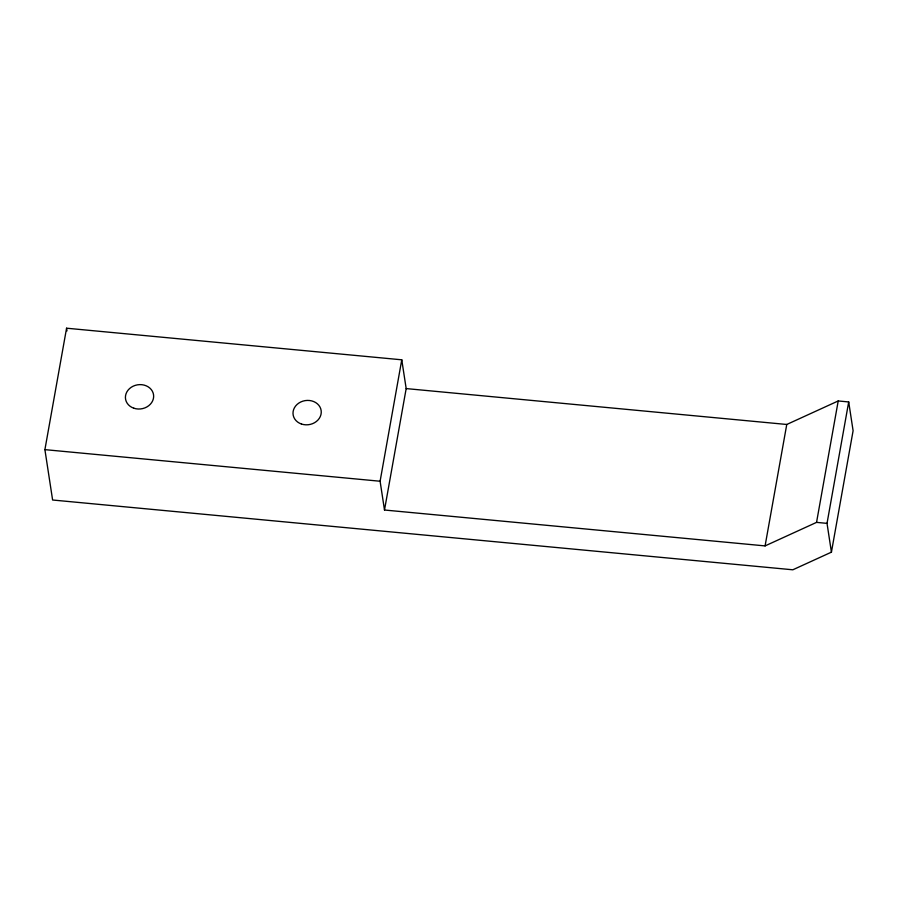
<?xml version="1.0" encoding="UTF-8"?>
<svg xmlns="http://www.w3.org/2000/svg" width="898" height="898" viewBox="0 0 898 898"><rect width="100%" height="100%" fill="white"/><g stroke="black" fill="none" stroke-linecap="round" stroke-linejoin="round"><path stroke-width="1.35" d="M44.9 449.64L66.575 328.208L401.765 359.806L406.177 388.587L384.501 510.019L765.085 545.905L816.551 522.378L827.024 523.366L831.425 552.158L792.833 569.792L52.612 500.006L44.9 449.64L380.101 481.238L384.501 510.019M380.101 481.238L401.765 359.806M765.085 545.905L786.76 424.473L838.216 400.957L848.7 401.945L853.1 430.726L831.425 552.158M816.551 522.378L838.216 400.957M827.024 523.366L848.7 401.945M406.177 388.587L786.76 424.473M66.575 328.208L66.991 330.924M133.824 408.208A14.177 12.168 -8.7 0 0 153.58 394.952A14.177 12.168 -8.7 0 0 131.187 387.307A14.177 12.168 -8.7 0 0 133.824 408.208M301.425 424.013A14.177 12.168 -8.7 0 0 321.181 410.745A14.177 12.168 -8.7 0 0 298.787 403.101A14.177 12.168 -8.7 0 0 301.425 424.013"/></g></svg>
